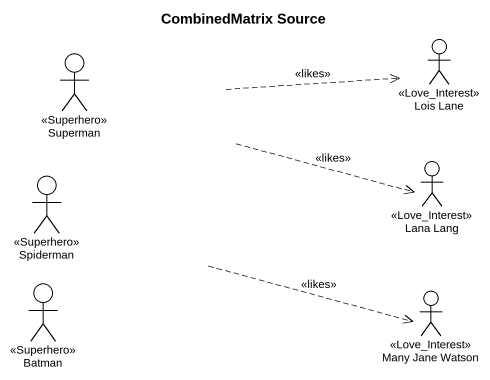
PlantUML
@startuml
title CombinedMatrix Source
actor Superman <<Superhero>>
actor "Lois Lane" as Lois_Lane <<Love_Interest>>
actor "Lana Lang" as Lana_Lang <<Love_Interest>>
actor Spiderman <<Superhero>>
actor Batman <<Superhero>>
actor "Many Jane Watson" as Many_Jane_Watson <<Love_Interest>>
Superman .right.> Lois_Lane : <<likes>>
Superman .right.> Lana_Lang : <<likes>>
Spiderman .right.> Many_Jane_Watson : <<likes>>
@enduml
